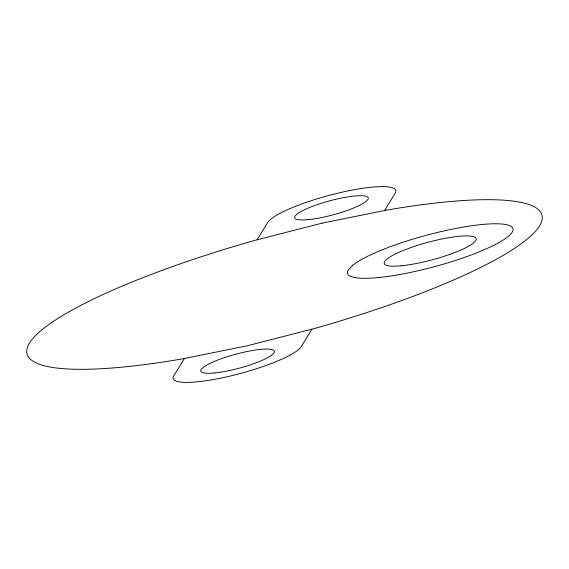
<?xml version="1.0" encoding="UTF-8"?>
<svg xmlns="http://www.w3.org/2000/svg" width="569" height="569" viewBox="0 0 569 569"><rect width="100%" height="100%" fill="white"/><g stroke="black" fill="none" stroke-linecap="round" stroke-linejoin="round"><path stroke-width="0.85" d="M184.42 358.47L173.794 375.825A66.658 12.603 -15.1 0 0 228.155 376.522A66.658 12.603 -15.1 0 0 301.3 346.542L311.926 329.181M257.074 239.819L267.7 222.458A66.658 12.603 -15.1 0 1 340.845 192.478A66.658 12.603 -15.1 0 1 395.206 193.176L384.58 210.53M352.666 265.254L347.766 270.794A85.706 16.209 -15.1 0 0 457.746 259.699A85.706 16.209 -15.1 0 0 489.418 223.937A85.706 16.209 -15.1 0 0 352.666 265.254M322.061 223.155L254.777 240.403A266.641 50.421 -15.1 0 0 29.481 343.079A266.641 50.421 -15.1 0 0 182.215 358.918L246.939 345.845L314.223 328.598A266.641 50.421 -15.1 0 0 539.519 225.921A266.641 50.421 -15.1 0 0 386.785 210.082L322.061 223.155M214.684 372.958A38.095 7.205 -15.1 0 0 273.981 352.816A38.095 7.205 -15.1 0 0 223.98 357.78A38.095 7.205 -15.1 0 0 214.684 372.958M308.59 219.591A38.095 7.205 -15.1 0 0 367.887 199.449A38.095 7.205 -15.1 0 0 317.886 204.413A38.095 7.205 -15.1 0 0 308.59 219.591M401.643 265.744A47.611 9.004 -15.1 0 0 475.762 240.566A47.611 9.004 -15.1 0 0 413.265 246.768A47.611 9.004 -15.1 0 0 401.643 265.744"/></g></svg>
